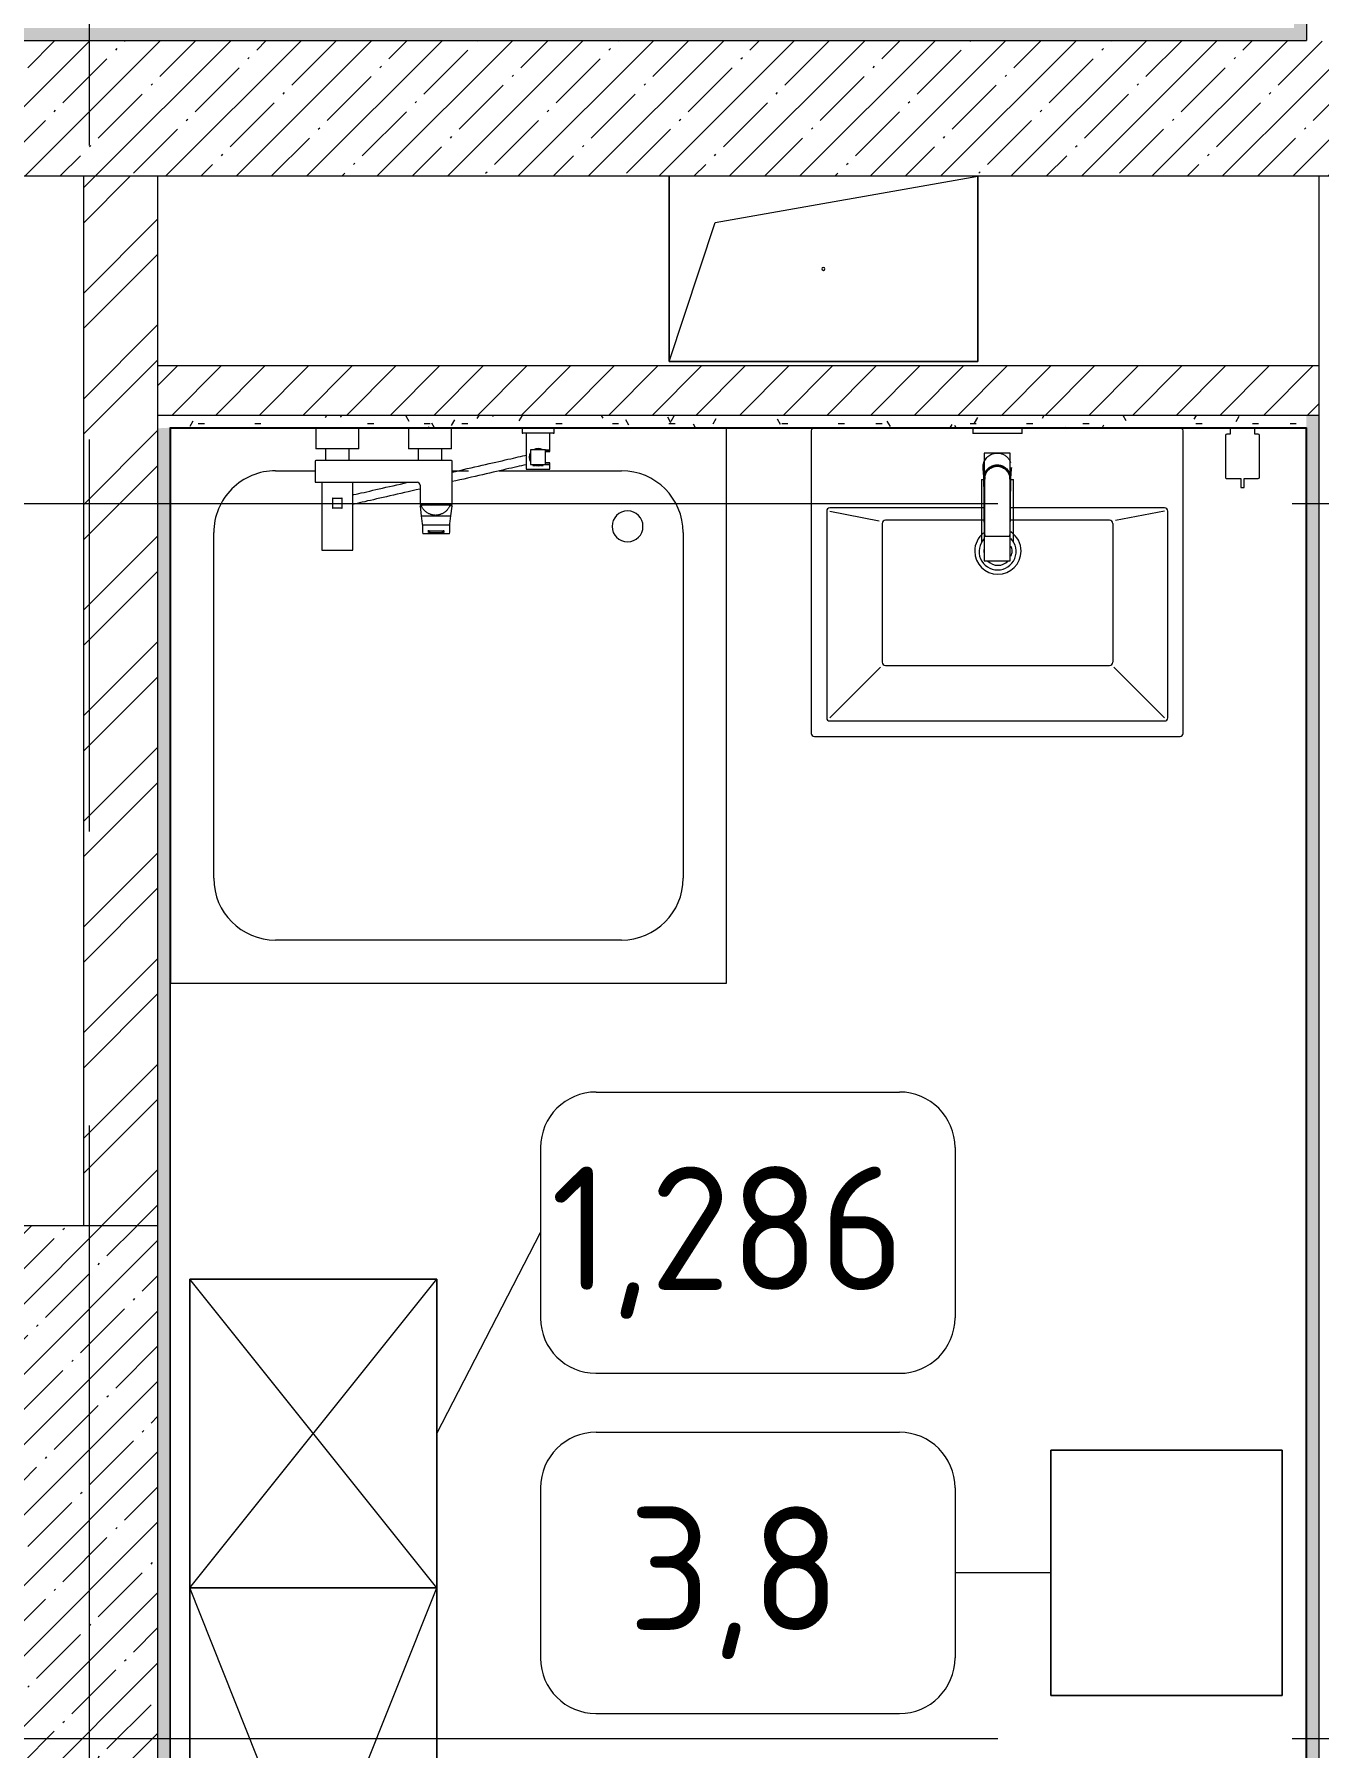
# Model space of a CAD drawing. Header units: millimetres. Extents: x 957 to 67880, y -2706 to 27400.
# Drawn here: x 40991 to 43070, y 14985 to 17760 of the extents above; entities that cross this region are included whole.
import ezdxf

# ---------------------------------------------------------------- set-up
doc = ezdxf.new("R2010")
doc.units = ezdxf.units.MM
doc.linetypes.add('Осевая', pattern=[3175, 635, -476.25, 1587.5, -476.25])
for name, color, linetype, lineweight in [('0-1', 7, 'Continuous', 9), ('A-GENM', 7, 'Continuous', 9), ('A-WALL', 7, 'Continuous', 9), ('I-FURN-IDEN', 7, 'Continuous', 9), ('I-WALL', 7, 'Continuous', 9), ('P-SANR-FIXT-2', 7, 'Continuous', 13), ('Оси-2', 7, 'Осевая', 9)]:
    doc.layers.add(name, color=color, linetype=linetype, lineweight=lineweight)
for name, color, linetype, lineweight, true_color in [('A-WALL-1', 9, 'Continuous', 9, 0x808080), ('A-WALL-FNSH-1', 9, 'Continuous', 9, 0x808080), ('I-FURN-1', 9, 'Continuous', 9, 0x808080), ('P-SANR-FIXT-1', 9, 'Continuous', 13, 0x808080)]:
    doc.layers.add(name, color=color, linetype=linetype, lineweight=lineweight, true_color=true_color)
doc.styles.add('GOST Common_4', font='GOST_Common.ttf', dxfattribs={"height": 200})
pattern_1 = [(45, (-57529.54, 0), (-57.024626, 57.024626), []), (45, (-57472.52, 0), (-57.024626, 57.024626), [100.806, -20.161, 3.353, -16.808])]
pattern_2 = [(0, (-57529.542, 0), (121.92, 30.48), [10.058, -81.382, 10.058, -81.382, -487.68]), (0, (-57529.542, 0), (121.92, 30.48), [-182.88, 10.058, -172.822, 10.058, -81.382, -213.36]), (0, (-57529.542, 0), (121.92, 30.48), [-457.2, 10.058, -50.902, 10.058, -142.342]), (120, (-57483.822, 15.24), (-87.356454, 90.345817), [10.058, -81.382, 10.058, -81.382, -487.68]), (120, (-57483.822, 15.24), (-87.356454, 90.345817), [-182.88, 10.058, -172.822, 10.058, -81.382, -213.36]), (120, (-57483.822, 15.24), (-87.356454, 90.345817), [-457.2, 10.058, -50.902, 10.058, -142.342]), (240, (-57468.582, 76.2), (-34.563546, -120.825817), [10.058, -81.382, 10.058, -81.382, -487.68]), (240, (-57468.582, 76.2), (-34.563546, -120.825817), [-182.88, 10.058, -172.822, 10.058, -81.382, -213.36]), (240, (-57468.582, 76.2), (-34.563546, -120.825817), [-457.2, 10.058, -50.902, 10.058, -142.342])]

# ---------------------------------------------------------------- blocks, each defined once
blk = doc.blocks.new('SND_Aquanet_Душевой поддон_HX108_Квадратный_С опорами_Сантехкомплект__$ - 900х900-31006294-План расстановки мебели и оборудования 3 этажа в осях 23-33')
at = {"layer": 'P-SANR-FIXT-1'}
for p, q in [((450, 450), (-450, 450)), ((-450, 450), (-450, -449.8)), ((450, -449.8), (450, 450)), ((-280, 380), (280, 380)), ((-380, -280), (-380, 280)), ((380, 280), (380, -280)), ((-81.7, -380), (-280, -380)), ((-6.1, -380), (-32.7, -380)), ((280, -380), (215.9, -380))]:
    blk.add_line(p, q, dxfattribs=at)
for centre, radius, start, end in [((-280, 280), 100, 90, 180), ((280, 280), 100, 0, 90), ((-290, -290), 25, 90, 270), ((-290, -290), 25, 270, 90), ((-280, -280), 100, 180, 270), ((280, -280), 100, 270, 0)]:
    blk.add_arc(centre, radius, start, end, dxfattribs=at)
blk = doc.blocks.new('GM_Отверстие прямоугольное _в плите_ - Отверстие-21610241-План расстановки мебели и оборудования 3 этажа в осях 23-33')
at = {"layer": 'A-GENM'}
for p, q in [((-250, -150), (-250, 150)), ((-250, 150), (-250, -150)), ((-175, 75), (250, 150)), ((250, 150), (250, -150)), ((250, -150), (250, 150)), ((-250, -150), (-175, 75)), ((250, -150), (-250, -150)), ((-250, -150), (250, -150))]:
    blk.add_line(p, q, dxfattribs=at)
for start, end in [(360, 180), (180, 360)]:
    blk.add_arc((0, 0), 2.5, start, end, dxfattribs=at)
blk = doc.blocks.new('Шкаф параметрический - 1_286-26543765-План расстановки мебели и оборудования 3 этажа в осях 23-33')
at = {"layer": 'I-FURN-1'}
for p, q in [((0, 0), (500, 400)), ((0, 400), (500, 0)), ((500, 400), (0, 400)), ((0, 400), (0, 0)), ((0, 0), (0, 400)), ((0, 400), (500, 400)), ((500, 0), (500, 400)), ((500, 400), (500, 0)), ((0, 0), (500, 0)), ((500, 0), (0, 0))]:
    blk.add_line(p, q, dxfattribs=at)
blk = doc.blocks.new('Шкаф параметрический - 1_185-26543767-План расстановки мебели и оборудования 3 этажа в осях 23-33')
at = {"layer": 'I-FURN-1'}
for p, q in [((0, 0), (1003.7, 400)), ((0, 400), (1003.7, 0)), ((1003.7, 400), (0, 400)), ((0, 400), (0, 0)), ((0, 0), (0, 400)), ((0, 400), (1003.7, 400)), ((1003.7, 0), (1003.7, 400)), ((1003.7, 400), (1003.7, 0)), ((0, 0), (1003.7, 0)), ((1003.7, 0), (0, 0))]:
    blk.add_line(p, q, dxfattribs=at)
blk = doc.blocks.new('раковина - 400 x 500mm-V238-План расстановки мебели и оборудования 3 этажа в осях 23-33')
at = {"layer": 'P-SANR-FIXT-1'}
for p, q in [((-249.5, -5), (-249.5, -495)), ((352.5, -495), (352.5, -5)), ((-224.5, -135), (-224.5, -470)), ((30.5, -130), (-219.5, -130)), ((-219.5, -135), (-139.5, -151)), ((322.5, -130), (72.5, -130)), ((322.5, -135), (242.8, -150.5)), ((327.5, -470), (327.5, -135)), ((-134.5, -155), (-134.5, -380)), ((-126, -150), (-129.5, -150)), ((30.5, -150), (-126, -150)), ((233.5, -150), (72.5, -150)), ((238.5, -155), (238.5, -380)), ((-219.5, -470), (-137.6, -388.1)), ((-129.5, -385), (233.5, -385)), ((322.5, -470), (240.2, -387.7)), ((-219.5, -475), (322.5, -475)), ((-244.5, -500), (347.5, -500))]:
    blk.add_line(p, q, dxfattribs=at)
for centre, radius, start, end in [((-244.5, -5), 5, 90, 180), ((347.5, -5), 5, 0, 90), ((-219.5, -135), 5, 90, 180), ((322.5, -135), 5, 0, 90), ((-129.5, -155), 5, 90, 180), ((233.5, -155), 5, 0, 90), ((52.6, -199.9), 37.5, 128.1399, 180), ((52.6, -199.9), 37.5, 360, 55.9971), ((52.6, -199.9), 23, 360, 20.5589), ((52.6, -199.9), 37.5, 180, 360), ((52.6, -199.9), 23, 173.8412, 180), ((52.6, -199.9), 23, 180, 186.1584), ((52.6, -199.9), 23, 225, 315), ((52.6, -199.9), 23, 339.4381, 360), ((-129.5, -380), 5, 180, 270), ((233.5, -380), 5, 270, 360), ((-219.5, -470), 5, 180, 270), ((322.5, -470), 5, 270, 0), ((-244.5, -495), 5, 180, 270), ((347.5, -495), 5, 270, 0)]:
    blk.add_arc(centre, radius, start, end, dxfattribs=at)
blk = doc.blocks.new('TOY_Диспансер мыло - Дозатор Elegance new 11654 019001 хром-30642362-План расстановки мебели и оборудования 3 этажа в осях 23-33')
at = {"layer": 'A-GENM'}
for p, q in [((127.9, 96.6), (122.2, 96.6)), ((122.2, 96.6), (122.2, 81.7)), ((127.9, 81.7), (127.9, 96.6)), ((97.5, 79.7), (97.5, 12)), ((122.2, 81.7), (99.5, 81.7)), ((150.5, 81.7), (127.9, 81.7)), ((152.5, 12), (152.5, 79.7)), ((99.5, 10), (105, 10)), ((105, 10), (105, 0.5)), ((105, 0.5), (145, 0.5)), ((145, 0.5), (145, 10)), ((145, 10), (150.5, 10))]:
    blk.add_line(p, q, dxfattribs=at)
for centre, start, end in [((99.5, 79.7), 90, 180), ((150.5, 79.7), 360, 90), ((99.5, 12), 180, 270), ((150.5, 12), 270, 360)]:
    blk.add_arc(centre, 2, start, end, dxfattribs=at)
blk = doc.blocks.new('сифон - Для раковины-V241-План расстановки мебели и оборудования 3 этажа в осях 23-33')
at = {"layer": 'P-SANR-FIXT-1'}
for p, q in [((200, 40), (191.1, 40)), ((191.1, -40), (191.1, 40)), ((200, 40), (200, -40)), ((116.7, 26), (15, 26)), ((116.7, 26), (116.7, 22.5)), ((15, -26), (116.7, -26)), ((116.7, -20.6), (116.7, -26)), ((191.1, -40), (200, -40))]:
    blk.add_line(p, q, dxfattribs=at)
for start, end in [(46.114, 180), (180, 315)]:
    blk.add_arc((0, 0), 30, start, end, dxfattribs=at)
blk = doc.blocks.new('смеситель для раковины - Default-V242-План расстановки мебели и оборудования 3 этажа в осях 23-33')
at = {"layer": '0-1'}
for p, q in [((21, 151.6), (-21, 151.6)), ((20.3, 111.8), (-20.3, 111.8)), ((-22.8, 2.9), (-21.7, 15.4)), ((-20.7, 17.2), (-20.7, 16.7)), ((-20.3, 19.4), (-20.3, 15.8)), ((20.3, 15.8), (20.3, 19.4)), ((20.8, 16.7), (20.8, 17.2))]:
    blk.add_line(p, q, dxfattribs=at)
at = {"layer": '0-1', "flags": 128}
for points in [[(-21, 151.3), (-21, 147.9), (-21, 145.7), (-21, 145.2), (-21, 144.9), (-21, 144.8), (-21, 144.7), (-21, 144.7)], [(21, 89.1), (21, 88.6), (21, 88.3), (21, 88.3)], [(21.7, 15.4), (22.3, 8.3), (22.8, 2.9)]]:
    blk.add_lwpolyline(points, dxfattribs=at)
at = {"layer": 'P-SANR-FIXT-1'}
for p, q in [((21, 151.6), (-21, 151.6)), ((-21, 151.6), (-21, -23)), ((21, -23), (21, 151.6)), ((-20.3, 111.8), (-20.3, 111.8)), ((-20.3, 111.8), (-20.3, 109.7)), ((20.3, 109.7), (20.3, 111.8)), ((20.3, 111.8), (20.3, 111.8)), ((-21, -23), (21, -23))]:
    blk.add_line(p, q, dxfattribs=at)
at = {"layer": 'P-SANR-FIXT-1', "flags": 128}
for points in [[(-21, 144), (-21, 91), (-21, 37.9)], [(21, 37.9), (21, 91), (21, 144)], [(-20.3, 19.4), (-20.3, 60.2), (-20.3, 109.7)], [(20.3, 109.7), (20.3, 60.2), (20.3, 19.4)], [(21, 17.1), (21, 22.3), (21, 27.5), (21, 32.7), (21, 37.9)], [(-20.3, 15.8), (-20.3, 17.1), (-20.3, 18.4)], [(20.3, 18.4), (20.3, 17.1), (20.3, 15.8)], [(21, 15.1), (21, 15.6), (21, 16.1), (21, 16.6), (21, 17.1)], [(22.9, -1.8), (22.4, 2.9), (22, 7.6), (21.5, 12.3), (21.1, 17.1)], [(21.1, 17.1), (21.5, 12.3), (22, 7.6), (22.4, 2.9), (22.9, -1.8)]]:
    blk.add_lwpolyline(points, dxfattribs=at)
at = {"layer": 'P-SANR-FIXT-1'}
for centre, major_axis, ratio, start_param, end_param in [((-9809.3, 72.1), (-9788.3, 0.5), 0.986286, 3.135948, 3.138103), ((0, 17.2), (20.8, 0), 0.98634, 3.060685, 3.141593), ((0, 17.2), (20.8, 0), 0.98634, 3.141593, 3.395551), ((0, 17.2), (20.8, 0), 0.98634, 3.707105, 3.769911), ((0, 17.2), (20.8, 0), 0.98634, 5.654867, 5.717635), ((0, 17.2), (-20.8, 0), 0.98634, 2.887544, 3.141593), ((0, 17.2), (20.8, 0), 0.98634, 0, 0.080911), ((0, 17.2), (20.8, 0), 0.98634, 4.154533, 5.270098)]:
    blk.add_ellipse(centre, major_axis=major_axis, ratio=ratio, start_param=start_param, end_param=end_param, dxfattribs=at)
for points, knots in [([(-21, 151.6), (-21, 151.7), (-21, 151.5), (-21, 150.5), (-21, 148.7), (-21, 146.9), (-21, 145.2), (-21, 144.4), (-21, 144)], [0.4444444, 0.4444444, 0.4444444, 0.4444444, 0.5555556, 0.6666667, 0.7777778, 0.8888889, 0.9444444, 1, 1, 1, 1]), ([(21, 144), (21, 144.4), (21, 145.2), (21, 146.9), (21, 148.7), (21, 150.5), (21, 151.5), (21, 151.7), (21, 151.6)], [0, 0, 0, 0, 0.0555556, 0.1111111, 0.2222222, 0.3333333, 0.4444444, 0.5555556, 0.5555556, 0.5555556, 0.5555556]), ([(-21.8, 13.9), (-21.8, 14.6), (-21.7, 16.1), (-21.6, 18.9), (-21.5, 22.1), (-21.5, 25.2), (-21.4, 27.9), (-21.4, 30), (-21.4, 31.8), (-21.3, 33.4), (-21.3, 34.5), (-21.3, 35.6), (-21.3, 37), (-21.3, 38.7), (-21.2, 41), (-21.2, 44.2), (-21.2, 48.8), (-21.1, 54.3), (-21.1, 59.3), (-21.1, 63.2), (-21.1, 66.1), (-21.1, 68.8), (-21.1, 72.5), (-21, 78.9), (-21, 84.5), (-21, 88.1)], [0, 0, 0, 0, 0.083333, 0.166667, 0.25, 0.333333, 0.375, 0.416667, 0.458333, 0.479167, 0.5, 0.520833, 0.541667, 0.583333, 0.625, 0.666667, 0.708333, 0.75, 0.791667, 0.8125, 0.833333, 0.854167, 0.875, 0.916667, 1, 1, 1, 1]), ([(21, 88.1), (21, 84.5), (21, 78.9), (21.1, 72.5), (21.1, 68.8), (21.1, 66.1), (21.1, 63.2), (21.1, 59.3), (21.2, 54.3), (21.2, 48.8), (21.2, 44.2), (21.3, 41), (21.3, 38.7), (21.3, 37), (21.3, 35.6), (21.3, 34.5), (21.3, 33.4), (21.4, 31.8), (21.4, 30), (21.4, 27.9), (21.5, 25.2), (21.5, 22.1), (21.6, 18.9), (21.7, 16.1), (21.8, 14.6), (21.8, 13.9)], [0, 0, 0, 0, 0.083333, 0.125, 0.145833, 0.166667, 0.1875, 0.208333, 0.25, 0.291667, 0.333333, 0.375, 0.416667, 0.458333, 0.479167, 0.5, 0.520833, 0.541667, 0.583333, 0.625, 0.666667, 0.75, 0.833333, 0.916667, 1, 1, 1, 1]), ([(-21.1, 17.1), (-21.2, 16.5), (-21.3, 15.4), (-21.5, 13.7), (-21.6, 11.8), (-21.9, 9.3), (-22.1, 7.6), (-22.4, 5.3), (-22.6, 3), (-22.8, 1.4), (-22.9, 0.3)], [0, 0, 0, 0, 0.1, 0.2, 0.3, 0.4, 0.6, 0.7, 0.8, 1, 1, 1, 1]), ([(-22.6, 3.6), (-22.6, 3.8), (-22.5, 4.4), (-22.4, 5.5), (-22.3, 6.9), (-22.2, 8.4), (-22, 10.9), (-21.9, 12.9), (-21.8, 13.9)], [0.3178487, 0.3178487, 0.3178487, 0.3178487, 0.375, 0.5, 0.625, 0.75, 0.875, 1, 1, 1, 1]), ([(21, 15.1), (20.9, 14), (20.5, 11.7), (19.3, 8.5), (17.6, 5.5), (14.8, 1.9), (11.1, -0.9), (6.8, -2.8), (3.4, -3.6), (0, -3.8), (-4.5, -3.5), (-10.1, -1.7), (-14.7, 1.9), (-17.6, 5.5), (-19.3, 8.4), (-20.5, 11.7), (-20.9, 13.9), (-21, 15)], [0, 0, 0, 0, 0.055556, 0.111111, 0.166667, 0.222222, 0.333333, 0.388889, 0.444444, 0.5, 0.555556, 0.666667, 0.777778, 0.833333, 0.888889, 0.944444, 1, 1, 1, 1]), ([(20.3, 19.4), (20.3, 18.2), (20.2, 15.9), (19.3, 12.3), (18, 9.6), (16.8, 7.5), (15.7, 6), (14.5, 4.7), (12.8, 3), (10.4, 1.2), (7.1, -0.4), (2.4, -1.7), (-2.5, -1.7), (-7.1, -0.4), (-10.9, 1.5), (-13.6, 3.7), (-15.4, 5.7), (-16.5, 7.1), (-17.7, 9), (-18.9, 11.5), (-20, 15), (-20.3, 17.7), (-20.3, 19.4)], [0, 0, 0, 0, 0.055556, 0.111111, 0.166667, 0.194444, 0.222222, 0.25, 0.277778, 0.333333, 0.388889, 0.444444, 0.555556, 0.611111, 0.666667, 0.75, 0.770833, 0.791667, 0.833333, 0.875, 0.916667, 1, 1, 1, 1]), ([(20.3, 15.8), (20.3, 13.7), (19.8, 10.7), (17.9, 6.9), (16.3, 4.7), (14.8, 3.1), (13, 1.5), (11.1, 0.2), (9, -0.8), (7.3, -1.5), (5.5, -2), (3.6, -2.4), (1.4, -2.7), (-0.9, -2.7), (-3.3, -2.5), (-5.5, -2), (-7.7, -1.3), (-9.8, -0.4), (-11.7, 0.6), (-13.5, 1.9), (-15.1, 3.4), (-16.9, 5.4), (-19.5, 9.5), (-20.3, 13.2), (-20.3, 15.8)], [0, 0, 0, 0, 0.111111, 0.166667, 0.222222, 0.25, 0.277778, 0.333333, 0.361111, 0.388889, 0.416667, 0.444444, 0.479167, 0.513889, 0.548611, 0.583333, 0.618056, 0.652778, 0.6875, 0.722222, 0.756944, 0.791667, 0.861111, 1, 1, 1, 1]), ([(21.1, 19.2), (21.3, 18.6), (21.7, 16.8), (21.8, 15.1), (21.8, 13.9)], [0.8206896, 0.8206896, 0.8206896, 0.8206896, 0.8888889, 1, 1, 1, 1]), ([(21.1, 17.1), (21.1, 16.7), (21.2, 16), (21.3, 15), (21.4, 13.9), (21.6, 12.5), (21.8, 10.8), (22, 8.7), (22.2, 6.9), (22.4, 5.5), (22.5, 4.5), (22.6, 3.4), (22.7, 2.4), (22.8, 1.5), (22.9, 0.8), (22.9, 0.4), (22.9, 0.3)], [0, 0, 0, 0, 0.0625, 0.125, 0.1875, 0.25, 0.375, 0.5, 0.625, 0.6875, 0.75, 0.8125, 0.875, 0.9375, 0.96875, 1, 1, 1, 1]), ([(21.8, 13.9), (21.8, 13.3), (21.9, 11.9), (22, 10), (22.2, 8.4), (22.2, 7.3), (22.3, 6.4), (22.4, 5.2), (22.6, 3.7), (22.8, 2), (22.9, 0.8), (22.9, 0.3)], [0, 0, 0, 0, 0.083333, 0.166667, 0.25, 0.333333, 0.416667, 0.5, 0.666667, 0.833333, 1, 1, 1, 1]), ([(22.1, 7), (22.2, 6.5), (22.8, 4.3), (23, 2), (22.9, 0.3)], [0.8, 0.8, 0.8, 0.8, 0.85, 1, 1, 1, 1]), ([(22.9, -1.8), (22.6, -4.5), (21.7, -8.2), (19.1, -12.8), (16.7, -15.9), (13.7, -18.5), (10.4, -20.6), (6.8, -22.1), (3.4, -22.8), (0.5, -23), (-2.9, -22.9), (-6.8, -22.1), (-10.7, -20.5), (-13.4, -18.7), (-15.3, -17.2), (-17, -15.4), (-19, -12.9), (-20.6, -10.1), (-21.5, -8), (-21.7, -7.4)], [0, 0, 0, 0, 0.1111111, 0.1666667, 0.2222222, 0.2777778, 0.3333333, 0.3888889, 0.4444444, 0.4791667, 0.5138889, 0.5833333, 0.6527778, 0.6875, 0.7222222, 0.7569444, 0.7916667, 0.8611111, 0.8888889, 0.8888889, 0.8888889, 0.8888889])]:
    blk.add_open_spline(points, degree=3, knots=knots, dxfattribs=at)
for points in [[(21, 37.9), (21, 36.1), (21, 32.7), (21.1, 27.5), (21.1, 22.3), (21.1, 18.8), (21.1, 17.1)], [(-22.9, 0.3), (-23, 2.1), (-22.8, 3.8), (-22.4, 5.5)], [(-21.8, 13.9), (-21.8, 15.7), (-21.5, 17.5), (-21.1, 19.2)], [(-21.1, 17.1), (-21.1, 16.7), (-21.1, 16), (-21, 15.3), (-21, 15)], [(21.1, 17.1), (21.1, 16.7), (21.1, 16.1), (21, 15.4), (21, 15.1)], [(22.9, 0.3), (22.8, 1.7), (22.5, 4.5), (22, 8.7), (21.5, 12.9), (21.2, 15.7), (21.1, 17.1)], [(22.9, 0.3), (22.9, -0.1), (22.9, -0.4), (22.9, -0.8)]]:
    blk.add_open_spline(points, degree=3, dxfattribs=at)
blk = doc.blocks.new('Смеситель для ванны с душевым гарнитуром - Смеситель для ванны с душевым гарнитуром-V243-План расстановки мебели и оборудования 3 этажа в осях 23-33')
at = {"layer": 'P-SANR-FIXT-1'}
for p, q in [((98976, 17121.8), (99046, 17121.8)), ((98976, 17121.8), (98976, 17088.8)), ((98976, 17121.8), (99046, 17121.8)), ((98976, 17121.8), (98976, 17088.8)), ((99046, 17088.8), (99046, 17121.8)), ((99046, 17088.8), (99046, 17121.8)), ((99126, 17121.8), (99196, 17121.8)), ((99126, 17121.8), (99126, 17088.8)), ((99126, 17121.8), (99196, 17121.8)), ((99126, 17121.8), (99126, 17088.8)), ((99196, 17088.8), (99196, 17121.8)), ((99196, 17088.8), (99196, 17121.8)), ((99310, 17121.8), (99310, 17113.8)), ((99311.6, 17121.8), (99310, 17121.8)), ((99310, 17121.8), (99311.6, 17121.8)), ((99311.6, 17113.8), (99310, 17113.8)), ((99310, 17113.8), (99311.6, 17113.8)), ((99311.6, 17121.8), (99360.4, 17121.8)), ((99360.4, 17113.8), (99311.6, 17113.8)), ((99316.8, 17113.8), (99316.8, 17055.8)), ((99355.3, 17086.6), (99355.3, 17113.8)), ((99360.4, 17121.8), (99362, 17121.8)), ((99362, 17121.8), (99360.4, 17121.8)), ((99360.4, 17113.8), (99362, 17113.8)), ((99362, 17113.8), (99360.4, 17113.8)), ((99362, 17113.8), (99362, 17121.8)), ((98975, 17068.5), (98975, 17035.5)), ((98975, 17068.5), (98975, 17035.5)), ((99046, 17088.8), (98976, 17088.8)), ((99046, 17088.8), (98976, 17088.8)), ((99196, 17069.5), (98976, 17069.5)), ((99196, 17069.5), (98976, 17069.5)), ((98991.8, 17088.8), (98991.8, 17069.5)), ((99030.3, 17069.5), (99030.3, 17088.8)), ((99196, 17088.8), (99126, 17088.8)), ((99196, 17088.8), (99126, 17088.8)), ((99141.8, 17088.8), (99141.8, 17069.5)), ((99180.3, 17069.5), (99180.3, 17088.8)), ((99197, 16999), (99197, 17068.5)), ((99197, 16999), (99197, 17068.5)), ((99348, 17087.1), (99324, 17087.1)), ((99324, 17087.1), (99324, 17063.1)), ((99348, 17063.1), (99348, 17087.1)), ((99355.3, 17086.6), (99348, 17086.6)), ((99348, 17086.6), (99355.3, 17086.6)), ((99348, 17084.1), (99354.8, 17084.1)), ((99355.3, 17084.6), (99355.3, 17086.6)), ((99316.8, 17055.8), (99355.3, 17055.8)), ((99324, 17063.1), (99348, 17063.1)), ((99327.6, 17063.1), (99327.6, 17061.6)), ((99327.6, 17063.1), (99327.6, 17061.6)), ((99327.6, 17063.1), (99327.6, 17061.6)), ((99327.6, 17063.1), (99327.6, 17061.6)), ((99327.6, 17063.1), (99327.6, 17061.6)), ((99327.6, 17063.1), (99327.6, 17061.6)), ((99327.6, 17063.1), (99327.6, 17061.6)), ((99327.6, 17063.1), (99327.6, 17061.6)), ((99330.8, 17061.6), (99327.6, 17061.6)), ((99327.6, 17061.6), (99330.8, 17061.6)), ((99330.8, 17061.6), (99327.6, 17061.6)), ((99327.6, 17061.6), (99330.8, 17061.6)), ((99330.8, 17061.6), (99327.6, 17061.6)), ((99327.6, 17061.6), (99330.8, 17061.6)), ((99330.8, 17061.6), (99327.6, 17061.6)), ((99327.6, 17061.6), (99330.8, 17061.6)), ((99330.8, 17061.6), (99327.6, 17061.6)), ((99327.6, 17061.6), (99330.8, 17061.6)), ((99330.8, 17061.6), (99327.6, 17061.6)), ((99327.6, 17061.6), (99330.8, 17061.6)), ((99330.8, 17061.6), (99327.6, 17061.6)), ((99327.6, 17061.6), (99330.8, 17061.6)), ((99330.8, 17061.6), (99327.6, 17061.6)), ((99327.6, 17061.6), (99330.8, 17061.6)), ((99330.8, 17061.6), (99330.8, 17063.1)), ((99330.8, 17061.6), (99330.8, 17063.1)), ((99330.8, 17061.6), (99330.8, 17063.1)), ((99330.8, 17061.6), (99330.8, 17063.1)), ((99330.8, 17061.6), (99330.8, 17063.1)), ((99330.8, 17061.6), (99330.8, 17063.1)), ((99330.8, 17061.6), (99330.8, 17063.1)), ((99330.8, 17061.6), (99330.8, 17063.1)), ((99332.1, 17063.1), (99332.1, 17061.6)), ((99332.1, 17063.1), (99332.1, 17061.6)), ((99332.1, 17063.1), (99332.1, 17061.6)), ((99332.1, 17063.1), (99332.1, 17061.6)), ((99332.1, 17063.1), (99332.1, 17061.6)), ((99332.1, 17063.1), (99332.1, 17061.6)), ((99332.1, 17063.1), (99332.1, 17061.6)), ((99332.1, 17063.1), (99332.1, 17061.6)), ((99335.4, 17061.6), (99332.1, 17061.6)), ((99332.1, 17061.6), (99335.4, 17061.6)), ((99335.4, 17061.6), (99332.1, 17061.6)), ((99332.1, 17061.6), (99335.4, 17061.6)), ((99335.4, 17061.6), (99332.1, 17061.6)), ((99332.1, 17061.6), (99335.4, 17061.6)), ((99335.4, 17061.6), (99332.1, 17061.6)), ((99332.1, 17061.6), (99335.4, 17061.6)), ((99335.4, 17061.6), (99332.1, 17061.6)), ((99332.1, 17061.6), (99335.4, 17061.6)), ((99335.4, 17061.6), (99332.1, 17061.6)), ((99332.1, 17061.6), (99335.4, 17061.6)), ((99335.4, 17061.6), (99332.1, 17061.6)), ((99332.1, 17061.6), (99335.4, 17061.6)), ((99335.4, 17061.6), (99332.1, 17061.6)), ((99332.1, 17061.6), (99335.4, 17061.6)), ((99335.4, 17061.6), (99335.4, 17063.1)), ((99335.4, 17061.6), (99335.4, 17063.1)), ((99335.4, 17061.6), (99335.4, 17063.1)), ((99335.4, 17061.6), (99335.4, 17063.1)), ((99335.4, 17061.6), (99335.4, 17063.1)), ((99335.4, 17061.6), (99335.4, 17063.1)), ((99335.4, 17061.6), (99335.4, 17063.1)), ((99335.4, 17061.6), (99335.4, 17063.1)), ((99336.6, 17063.1), (99336.6, 17061.6)), ((99336.6, 17063.1), (99336.6, 17061.6)), ((99336.6, 17063.1), (99336.6, 17061.6)), ((99336.6, 17063.1), (99336.6, 17061.6)), ((99336.6, 17063.1), (99336.6, 17061.6)), ((99336.6, 17063.1), (99336.6, 17061.6)), ((99336.6, 17063.1), (99336.6, 17061.6)), ((99336.6, 17063.1), (99336.6, 17061.6)), ((99339.9, 17061.6), (99336.6, 17061.6)), ((99336.6, 17061.6), (99339.9, 17061.6)), ((99339.9, 17061.6), (99336.6, 17061.6)), ((99336.6, 17061.6), (99339.9, 17061.6)), ((99339.9, 17061.6), (99336.6, 17061.6)), ((99336.6, 17061.6), (99339.9, 17061.6)), ((99339.9, 17061.6), (99336.6, 17061.6)), ((99336.6, 17061.6), (99339.9, 17061.6)), ((99339.9, 17061.6), (99336.6, 17061.6)), ((99336.6, 17061.6), (99339.9, 17061.6)), ((99339.9, 17061.6), (99336.6, 17061.6)), ((99336.6, 17061.6), (99339.9, 17061.6)), ((99339.9, 17061.6), (99336.6, 17061.6)), ((99336.6, 17061.6), (99339.9, 17061.6)), ((99339.9, 17061.6), (99336.6, 17061.6)), ((99336.6, 17061.6), (99339.9, 17061.6)), ((99339.9, 17061.6), (99339.9, 17063.1)), ((99339.9, 17061.6), (99339.9, 17063.1)), ((99339.9, 17061.6), (99339.9, 17063.1)), ((99339.9, 17061.6), (99339.9, 17063.1)), ((99339.9, 17061.6), (99339.9, 17063.1)), ((99339.9, 17061.6), (99339.9, 17063.1)), ((99339.9, 17061.6), (99339.9, 17063.1)), ((99339.9, 17061.6), (99339.9, 17063.1)), ((99341.2, 17063.1), (99341.2, 17061.6)), ((99341.2, 17063.1), (99341.2, 17061.6)), ((99341.2, 17063.1), (99341.2, 17061.6)), ((99341.2, 17063.1), (99341.2, 17061.6)), ((99341.2, 17063.1), (99341.2, 17061.6)), ((99341.2, 17063.1), (99341.2, 17061.6)), ((99341.2, 17063.1), (99341.2, 17061.6)), ((99341.2, 17063.1), (99341.2, 17061.6)), ((99344.4, 17061.6), (99341.2, 17061.6)), ((99341.2, 17061.6), (99344.4, 17061.6)), ((99344.4, 17061.6), (99341.2, 17061.6)), ((99341.2, 17061.6), (99344.4, 17061.6)), ((99344.4, 17061.6), (99341.2, 17061.6)), ((99341.2, 17061.6), (99344.4, 17061.6)), ((99344.4, 17061.6), (99341.2, 17061.6)), ((99341.2, 17061.6), (99344.4, 17061.6)), ((99344.4, 17061.6), (99341.2, 17061.6)), ((99341.2, 17061.6), (99344.4, 17061.6)), ((99344.4, 17061.6), (99341.2, 17061.6)), ((99341.2, 17061.6), (99344.4, 17061.6)), ((99344.4, 17061.6), (99341.2, 17061.6)), ((99341.2, 17061.6), (99344.4, 17061.6)), ((99344.4, 17061.6), (99341.2, 17061.6)), ((99341.2, 17061.6), (99344.4, 17061.6)), ((99344.4, 17061.6), (99344.4, 17063.1)), ((99344.4, 17061.6), (99344.4, 17063.1)), ((99344.4, 17061.6), (99344.4, 17063.1)), ((99344.4, 17061.6), (99344.4, 17063.1)), ((99344.4, 17061.6), (99344.4, 17063.1)), ((99344.4, 17061.6), (99344.4, 17063.1)), ((99344.4, 17061.6), (99344.4, 17063.1)), ((99344.4, 17061.6), (99344.4, 17063.1)), ((99354.8, 17066.1), (99348, 17066.1)), ((99348, 17063.3), (99355.3, 17063.3)), ((99355.3, 17063.3), (99348, 17063.3)), ((99355.3, 17063.3), (99355.3, 17065.6)), ((99355.3, 17055.8), (99355.3, 17063.3)), ((98976, 17034.5), (99140, 17034.5)), ((98976, 17034.5), (99140, 17034.5)), ((98986, 17034.5), (98986, 16925)), ((99036, 16925), (99036, 17034.5)), ((99145, 17029.5), (99145, 16999)), ((99145, 17029.5), (99145, 16999)), ((99003, 17008.5), (99003, 16992.5)), ((99003.5, 17008.5), (99003, 17008.5)), ((99003, 17008.5), (99003.5, 17008.5)), ((99003.5, 16992.5), (99003, 16992.5)), ((99003, 16992.5), (99003.5, 16992.5)), ((99003.5, 17008.5), (99018.5, 17008.5)), ((99018.5, 16992.5), (99003.5, 16992.5)), ((99018.5, 17008.5), (99019, 17008.5)), ((99019, 17008.5), (99018.5, 17008.5)), ((99018.5, 16992.5), (99019, 16992.5)), ((99019, 16992.5), (99018.5, 16992.5)), ((99019, 16992.5), (99019, 17008.5)), ((99145.1, 16995.5), (99145.1, 16996.2)), ((99148.5, 16996.2), (99145.1, 16996.2)), ((99145.1, 16995.5), (99147, 16979.8)), ((99146, 16998), (99196, 16998)), ((99146, 16998), (99196, 16998)), ((99196.9, 16996.2), (99192, 16996.2)), ((99195, 16979.8), (99196.9, 16995.5)), ((99196.9, 16996.2), (99196.9, 16995.5)), ((99147, 16979.8), (99195, 16979.8)), ((99147, 16979.8), (99148.6, 16966.9)), ((99148.6, 16966.9), (99148.8, 16965.4)), ((99148.8, 16965.4), (99193.2, 16965.4)), ((99148.8, 16965.4), (99149, 16963)), ((99149, 16963), (99149, 16954.2)), ((99158.5, 16955.4), (99158.5, 16957)), ((99158.5, 16956.8), (99158.5, 16955.4)), ((99183.5, 16955.4), (99183.5, 16957)), ((99183.5, 16955.4), (99183.5, 16956.8)), ((99192.9, 16963), (99193.2, 16965.4)), ((99193, 16954.2), (99193, 16963)), ((99193.2, 16965.4), (99193.4, 16966.9)), ((99193.4, 16966.9), (99195, 16979.8)), ((99149, 16954.2), (99149.5, 16950.7)), ((99192.5, 16950.7), (99149.5, 16950.7)), ((99158.5, 16952.9), (99158.5, 16955.4)), ((99158.5, 16954.7), (99160.6, 16954.7)), ((99160.6, 16955.6), (99181.4, 16955.6)), ((99160.6, 16952.6), (99160.6, 16955.6)), ((99181.4, 16952.6), (99160.6, 16952.6)), ((99181.4, 16952.6), (99181.4, 16955.6)), ((99181.4, 16954.7), (99183.5, 16954.7)), ((99183.5, 16955.4), (99183.5, 16952.9)), ((99192.5, 16950.7), (99193, 16954.2)), ((98986.5, 16924.5), (99035.5, 16924.5))]:
    blk.add_line(p, q, dxfattribs=at)
at = {"layer": 'P-SANR-FIXT-1', "flags": 128}
for points in [[(99197, 17050.9), (99202.5, 17052.1), (99208.8, 17053.6), (99215.1, 17055), (99221.4, 17056.5), (99227.5, 17057.9), (99233.6, 17059.3), (99239.5, 17060.6), (99245.4, 17062), (99251.1, 17063.3), (99256.7, 17064.6), (99262.2, 17065.8), (99267.5, 17067), (99272.7, 17068.2), (99277.7, 17069.4), (99282.6, 17070.5), (99287.2, 17071.6), (99291.7, 17072.6), (99296, 17073.6), (99300.1, 17074.5), (99304, 17075.4), (99307.7, 17076.3), (99311.1, 17077), (99314.4, 17077.8), (99316.8, 17078.3)], [(99316.3, 17062.8), (99312.9, 17062.1), (99309.4, 17061.3), (99305.6, 17060.4), (99301.6, 17059.5), (99297.4, 17058.5), (99293, 17057.5), (99288.5, 17056.5), (99283.7, 17055.4), (99278.8, 17054.2), (99273.7, 17053.1), (99268.5, 17051.9), (99263.1, 17050.6), (99257.5, 17049.4), (99251.9, 17048.1), (99246.1, 17046.7), (99240.2, 17045.4), (99234.2, 17044), (99228.1, 17042.6), (99221.9, 17041.2), (99215.6, 17039.7), (99209.3, 17038.3), (99202.9, 17036.8), (99197, 17035.5)], [(99036, 17013.9), (99037.9, 17014.4), (99041.7, 17015.2), (99045.6, 17016.1), (99049.8, 17017.1), (99054.2, 17018.1), (99058.8, 17019.2), (99063.5, 17020.2), (99068.4, 17021.4), (99073.5, 17022.5), (99078.8, 17023.7), (99084.2, 17025), (99089.7, 17026.3), (99095.4, 17027.6), (99101.2, 17028.9), (99107.1, 17030.2), (99113.1, 17031.6), (99119.2, 17033), (99125.4, 17034.4)], [(99144.7, 17023.5), (99138.4, 17022), (99132.1, 17020.6), (99125.9, 17019.2), (99119.7, 17017.8), (99113.7, 17016.4), (99107.7, 17015), (99101.8, 17013.7), (99096.1, 17012.3), (99090.5, 17011.1), (99085, 17009.8), (99079.7, 17008.6), (99074.5, 17007.4), (99069.5, 17006.2), (99064.7, 17005.1), (99060, 17004.1), (99055.5, 17003), (99051.2, 17002), (99047.1, 17001.1), (99043.2, 17000.2), (99039.6, 16999.4), (99036.1, 16998.6)], [(99169, 16981.1), (99168, 16981.2), (99167, 16981.3), (99166, 16981.4), (99165, 16981.6), (99164.1, 16981.8), (99163.1, 16982.1), (99162.1, 16982.4), (99161.2, 16982.7), (99160.3, 16983.1), (99159.4, 16983.5), (99158.5, 16983.9), (99157.6, 16984.4), (99156.7, 16984.9), (99155.9, 16985.5), (99155.1, 16986.1), (99154.3, 16986.7), (99153.5, 16987.3), (99152.8, 16988), (99152.1, 16988.7), (99151.4, 16989.4), (99150.7, 16990.2), (99150.1, 16991), (99149.5, 16991.8), (99149, 16992.6), (99148.4, 16993.5), (99148, 16994.3), (99147.5, 16995.2), (99147.1, 16996.1), (99146.7, 16997), (99146.4, 16998)], [(99193.7, 16998), (99193.3, 16997.1), (99192.9, 16996.1), (99192.5, 16995.2), (99192.1, 16994.3), (99191.6, 16993.5), (99191, 16992.6), (99190.5, 16991.8), (99189.9, 16991), (99189.3, 16990.2), (99188.6, 16989.4), (99187.9, 16988.7), (99187.2, 16988), (99186.5, 16987.3), (99185.7, 16986.7), (99184.9, 16986.1), (99184.1, 16985.5), (99183.3, 16984.9), (99182.4, 16984.4), (99181.6, 16983.9), (99180.7, 16983.5), (99179.8, 16983.1), (99178.8, 16982.7), (99177.9, 16982.4), (99176.9, 16982.1), (99176, 16981.8), (99175, 16981.6), (99174, 16981.4), (99173, 16981.3), (99172, 16981.2), (99171, 16981.1), (99170, 16981.1)], [(99158.5, 16955.4), (99158.6, 16955.4), (99158.7, 16955.5), (99159, 16955.5), (99159.3, 16955.5), (99159.7, 16955.6), (99160.1, 16955.6), (99160.6, 16955.6)], [(99160.6, 16952.6), (99160.1, 16952.6), (99159.7, 16952.7), (99159.3, 16952.7), (99159, 16952.7), (99158.7, 16952.8), (99158.6, 16952.8)], [(99181.4, 16955.6), (99181.8, 16955.6), (99182.3, 16955.6), (99182.7, 16955.5), (99183, 16955.5), (99183.3, 16955.5), (99183.4, 16955.4), (99183.5, 16955.4)], [(99183.4, 16952.8), (99183.3, 16952.8), (99183, 16952.7), (99182.7, 16952.7), (99182.3, 16952.7), (99181.8, 16952.6), (99181.4, 16952.6)]]:
    blk.add_lwpolyline(points, dxfattribs=at)
at = {"layer": 'P-SANR-FIXT-1'}
for centre, radius, start, end in [((98976, 17068.5), 1, 90, 180), ((98976, 17068.5), 1, 90, 180), ((99196, 17068.5), 1, 0, 90), ((99196, 17068.5), 1, 0, 90), ((99336, 17075.1), 14.2, 148.2631, 211.8541), ((99336, 17075.1), 14.2, 148.2631, 211.8541), ((99336, 17075.1), 14.2, 58.1524, 121.7439), ((99336, 17075.1), 14.2, 58.1524, 121.7439), ((99354.8, 17084.6), 0.5, 270, 0), ((99336, 17075.1), 14.2, 238.3082, 302.0443), ((99336, 17075.1), 14.2, 238.3082, 302.0443), ((99354.8, 17065.6), 0.5, 0, 90), ((98976, 17035.5), 1, 180, 270), ((98976, 17035.5), 1, 180, 270), ((99140, 17029.5), 5, 0, 90), ((99140, 17029.5), 5, 0, 90), ((99146, 16999), 1, 180, 270), ((99146, 16999), 1, 180, 270), ((99196, 16999), 1, 270, 0), ((99196, 16999), 1, 270, 0), ((98986.5, 16925), 0.5, 180, 270), ((99035.5, 16925), 0.5, 270, 0)]:
    blk.add_arc(centre, radius, start, end, dxfattribs=at)
blk = doc.blocks.new('Марка_Мебель - В прямоуг_Balcon_Марка-25523697-План расстановки мебели и оборудования 3 этажа в осях 23-33')
at = {"layer": 'I-FURN-IDEN'}
for p, q in [((-2.455, 2.278), (2.455, 2.278)), ((-3.355, 1.378), (-3.355, -1.384)), ((3.355, 1.378), (3.355, -1.378)), ((-2.461, -2.278), (2.455, -2.278))]:
    blk.add_line(p, q, dxfattribs=at)
for centre, radius, start, end in [((-2.455, 1.378), 0.9, 90, 180), ((2.455, 1.378), 0.9, 0, 90), ((-2.461, -1.384), 0.893, 180, 270), ((2.455, -1.378), 0.9, 270, 0)]:
    blk.add_arc(centre, radius, start, end, dxfattribs=at)

msp = doc.modelspace()

# ---------------------------------------------------------------- hatches: boundary and pattern name
at = {"layer": 'I-WALL'}
h = msp.add_hatch(dxfattribs=at)
h.set_pattern_fill('FP_4', color=256, style=0, pattern_type=2)
h.set_pattern_definition(pattern_1)
h.paths.add_polyline_path([(43070.5, 17530), (43270.5, 17530), (43270.5, 21400), (43050.5, 21400), (43050.5, 17530)])
h = msp.add_hatch(dxfattribs=at)
h.set_pattern_fill('FP_35', color=256, style=0, pattern_type=2)
h.set_pattern_definition(pattern_2)
h.paths.add_polyline_path([(43030.5, 17750), (43050.5, 17750), (43050.5, 21150), (43030.5, 21150), (43030.5, 17770)])
h = msp.add_hatch(dxfattribs=at)
h.set_pattern_fill('FP_35', color=256, style=0, pattern_type=2)
h.set_pattern_definition(pattern_2)
h.paths.add_polyline_path([(41550.5, 17750), (43030.5, 17750), (43030.5, 17770), (37050.5, 17770), (37050.5, 17750), (41250.5, 17750)])
h = msp.add_hatch(dxfattribs=at)
h.set_pattern_fill('FP_4', color=256, style=0, pattern_type=2)
h.set_pattern_definition(pattern_1)
h.paths.add_polyline_path([(43050.5, 17530), (43050.5, 17750), (37270.5, 17750), (37270.5, 17530), (43030.5, 17530)])
h = msp.add_hatch(dxfattribs=at)
h.set_pattern_fill('FP_9', color=256, style=0, pattern_type=2)
h.set_pattern_definition([(45, (-57529.54, 0), (-85.53659, 85.53659), []), (45, (-57472.52, 0), (-85.53659, 85.53659), [])])
h.paths.add_polyline_path([(41070.5, 15830), (41190.5, 15830), (41190.5, 17530), (41070.5, 17530), (41070.5, 16097.6)])
h = msp.add_hatch(dxfattribs=at)
h.set_pattern_fill('FP_5', color=256, style=0, pattern_type=2)
h.set_pattern_definition([(45, (-57529.54, 0), (-35.35534, 35.35534), [])])
h.paths.add_polyline_path([(43050.5, 17142.8), (43070.5, 17143), (43070.5, 17222.8), (41190.5, 17222.8), (41190.5, 17142.8), (42905.8, 17142.8)])
h = msp.add_hatch(dxfattribs=at)
h.set_pattern_fill('FP_35', color=256, style=0, pattern_type=2)
h.set_pattern_definition(pattern_2)
h.paths.add_polyline_path([(43050.5, 17122.8), (43050.3, 17142.8), (41190.5, 17142.8), (41190.5, 17122.8), (43049.5, 17122.8)])
h = msp.add_hatch(dxfattribs=at)
h.set_pattern_fill('FP_35', color=256, style=0, pattern_type=2)
h.set_pattern_definition(pattern_2)
h.paths.add_polyline_path([(41210.5, 14050), (41210.5, 17122.8), (41190.5, 17121.8), (41190.5, 14050)])
h = msp.add_hatch(dxfattribs=at)
h.set_pattern_fill('FP_35', color=256, style=0, pattern_type=2)
h.set_pattern_definition(pattern_2)
h.paths.add_polyline_path([(43050.5, 13640), (43070.5, 13640), (43070.5, 17142.8), (43050.5, 17142.8), (43050.5, 13900)])
h = msp.add_hatch(dxfattribs=at)
h.set_pattern_fill('FP_4', color=256, style=0, pattern_type=2)
h.set_pattern_definition(pattern_1)
h.paths.add_polyline_path([(40996.9, 13620), (41190.5, 13620), (41190.5, 15830), (40970.5, 15830), (40970.5, 13620)])

# ---------------------------------------------------------------- linework, layer by layer
at = {"layer": 'A-WALL'}
for p, q in [((43050.5, 21150), (43050.5, 17750)), ((37050.5, 17750), (43050.5, 17750)), ((41190.5, 17530), (41190.5, 13620)), ((43070.5, 17142.8), (41190.5, 17142.8)), ((43050.5, 17122.8), (41210.5, 17122.8)), ((41210.5, 17122.8), (41210.5, 14050)), ((43050.5, 17122.8), (43050.5, 13640)), ((43070.5, 17142.8), (43070.5, 13900))]:
    msp.add_line(p, q, dxfattribs=at)
at = {"layer": 'A-WALL-1'}
for p, q in [((43270.5, 17530), (40190.5, 17530)), ((41070.5, 17530), (41070.5, 15830)), ((43070.5, 17530), (43070.5, 17142.8)), ((43070.5, 17222.8), (41190.5, 17222.8)), ((41190.5, 15830), (40190.5, 15830))]:
    msp.add_line(p, q, dxfattribs=at)
at = {"layer": 'A-WALL-FNSH-1'}
for p, q in [((41211.5, 17121.8), (43049.5, 17121.8)), ((41211.5, 14051), (41211.5, 17121.8)), ((43049.5, 17121.8), (43049.5, 13640))]:
    msp.add_line(p, q, dxfattribs=at)
at = {"layer": 'I-FURN-1'}
for p, q in [((43011.3, 15466.7), (42636.6, 15466.7)), ((42636.6, 15466.7), (42636.6, 15069.4)), ((42636.6, 15069.4), (42636.6, 15466.7)), ((42636.6, 15466.7), (43011.3, 15466.7)), ((43011.3, 15069.4), (43011.3, 15466.7)), ((43011.3, 15466.7), (43011.3, 15069.4)), ((42636.6, 15069.4), (43011.3, 15069.4)), ((43011.3, 15069.4), (42636.6, 15069.4))]:
    msp.add_line(p, q, dxfattribs=at)
at = {"layer": 'I-FURN-IDEN'}
for p, q in [((41642.5, 15493.9), (41810.6, 15819.1)), ((42636.6, 15268.1), (42481.6, 15268.1))]:
    msp.add_line(p, q, dxfattribs=at)
at = {"layer": 'Оси-2'}
for p, q in [((41080.5, 593.7), (41080.5, 19191.6)), ((27152.2, 17000), (65200.5, 17000)), ((27152.2, 15000), (64630.5, 15000))]:
    msp.add_line(p, q, dxfattribs=at)

# ---------------------------------------------------------------- block references
at = {"layer": 'A-GENM'}
msp.add_blockref('GM_Отверстие прямоугольное _в плите_ - Отверстие-21610241-План расстановки мебели и оборудования 3 этажа в осях 23-33', (42268.5, 17380), dxfattribs=at)
at = {"layer": 'I-FURN-1', "rotation": 89.99999999999719}
for name, p in [('Шкаф параметрический - 1_286-26543765-План расстановки мебели и оборудования 3 этажа в осях 23-33', (41642.5, 15243.9)), ('Шкаф параметрический - 1_185-26543767-План расстановки мебели и оборудования 3 этажа в осях 23-33', (41642.5, 14240.2))]:
    msp.add_blockref(name, p, dxfattribs=at)
at = {"layer": 'I-FURN-IDEN', "xscale": 99.99999999999993, "yscale": 99.99999999999993, "zscale": 99.99999999999993}
for p in [(42146.1, 15819.1), (42146.1, 15268.1)]:
    msp.add_blockref('Марка_Мебель - В прямоуг_Balcon_Марка-25523697-План расстановки мебели и оборудования 3 этажа в осях 23-33', p, dxfattribs=at)
at = {"layer": 'P-SANR-FIXT-1'}
for name, p, rotation in [('SND_Aquanet_Душевой поддон_HX108_Квадратный_С опорами_Сантехкомплект__$ - 900х900-31006294-План расстановки мебели и оборудования 3 этажа в осях 23-33', (41661.4, 16673), 180), ('сифон - Для раковины-V241-План расстановки мебели и оборудования 3 этажа в осях 23-33', (42550.5, 16922.4), 89.99999999999945), ('смеситель для раковины - Default-V242-План расстановки мебели и оборудования 3 этажа в осях 23-33', (42549.9, 17058.8), 180)]:
    msp.add_blockref(name, p, dxfattribs=dict(at, rotation=rotation))
for name, p in [('раковина - 400 x 500mm-V238-План расстановки мебели и оборудования 3 этажа в осях 23-33', (42498.4, 17122.8)), ('Смеситель для ванны с душевым гарнитуром - Смеситель для ванны с душевым гарнитуром-V243-План расстановки мебели и оборудования 3 этажа в осях 23-33', (-57529.5, 0))]:
    msp.add_blockref(name, p, dxfattribs=at)
at = {"layer": 'P-SANR-FIXT-2', "rotation": 180}
msp.add_blockref('TOY_Диспансер мыло - Дозатор Elegance new 11654 019001 хром-30642362-План расстановки мебели и оборудования 3 этажа в осях 23-33', (43072, 17122.3), dxfattribs=at)

# ---------------------------------------------------------------- texts
at = {"layer": 'I-FURN-IDEN', "char_height": 200, "attachment_point": 1, "style": 'GOST Common_4'}
for s, insert, width in [('1,286', (41827.1, 15926.2), 737.552), ('3,8', (41952.6, 15375.1), 432.911)]:
    msp.add_mtext(s, dxfattribs=dict(at, insert=insert, width=width))

doc.saveas('drawing.dxf')
